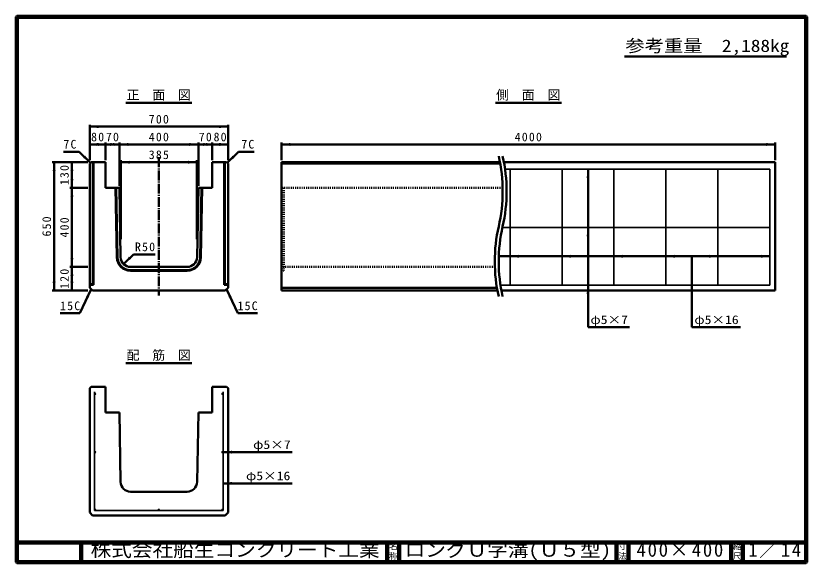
# Model space of a CAD drawing. Units: millimetres, scale not verified. Extents: x 100 to 4105, y 100 to 2870.
import ezdxf
from ezdxf.enums import TextEntityAlignment as Align

# ---------------------------------------------------------------- set-up
doc = ezdxf.new("R2010")
doc.units = ezdxf.units.MM
doc.header["$LTSCALE"] = 5
doc.linetypes.add('USER1', pattern=[13.4, 10, -1.2, 1, -1.2])
doc.linetypes.add('USER2', pattern=[2.2, 1, -1.2])
doc.layers.add('V-nasSTD', color=7, linetype='Continuous', lineweight=50)
doc.styles.add('ＭＳ ゴシック', font='')
doc.styles.get('ＭＳ ゴシック').set_extended_font_data('MS Gothic')

msp = doc.modelspace()

# ---------------------------------------------------------------- hatches: boundary and pattern name
at = {"layer": 'V-nasSTD'}
for points in [[(518.846, 2316.605), (473.846, 2309.105), (518.846, 2301.605)], [(1128.846, 2301.605), (1173.846, 2309.105), (1128.846, 2316.605)], [(518.846, 2226.605), (473.846, 2219.105), (518.846, 2211.605)], [(508.846, 2211.605), (553.846, 2219.105), (508.846, 2226.605)], [(598.846, 2226.605), (553.846, 2219.105), (598.846, 2211.605)], [(578.846, 2211.605), (623.846, 2219.105), (578.846, 2226.605)], [(668.846, 2226.605), (623.846, 2219.105), (668.846, 2211.605)], [(978.846, 2211.605), (1023.846, 2219.105), (978.846, 2226.605)], [(1068.846, 2226.605), (1023.846, 2219.105), (1068.846, 2211.605)], [(1048.846, 2211.605), (1093.846, 2219.105), (1048.846, 2226.605)], [(1138.846, 2226.605), (1093.846, 2219.105), (1138.846, 2211.605)], [(1128.846, 2211.605), (1173.846, 2219.105), (1128.846, 2226.605)], [(1488.846, 2226.605), (1443.846, 2219.105), (1488.846, 2211.605)], [(3898.846, 2211.605), (3943.846, 2219.105), (3898.846, 2226.605)], [(450.829, 2162.728), (477.346, 2125.605), (440.223, 2152.121)], [(1196.862, 2162.728), (1170.346, 2125.605), (1207.469, 2152.121)], [(286.346, 2084.105), (293.846, 2129.105), (301.346, 2084.105)], [(376.346, 2084.105), (383.846, 2129.105), (391.346, 2084.105)], [(676.345, 2136.605), (631.345, 2129.105), (676.345, 2121.605)], [(971.345, 2121.605), (1016.345, 2129.105), (971.345, 2136.605)], [(2988.346, 2049.105), (2995.846, 2094.105), (3003.346, 2049.105)], [(391.346, 2044.105), (383.846, 1999.105), (376.346, 2044.105)], [(376.346, 1954.105), (383.846, 1999.105), (391.346, 1954.105)], [(2988.346, 1754.105), (2995.846, 1799.105), (3003.346, 1754.105)], [(391.346, 1644.105), (383.846, 1599.105), (376.346, 1644.105)], [(671.911, 1650.543), (645.395, 1613.42), (682.518, 1639.936)], [(2646.346, 1645.605), (2601.346, 1653.105), (2646.346, 1660.605)], [(2909.346, 1645.605), (2864.346, 1653.105), (2909.346, 1660.605)], [(3172.346, 1645.605), (3127.346, 1653.105), (3172.346, 1660.605)], [(3435.346, 1645.605), (3390.346, 1653.105), (3435.346, 1660.605)], [(3608.346, 1660.605), (3653.346, 1653.105), (3608.346, 1645.605)], [(3871.346, 1660.605), (3916.346, 1653.105), (3871.346, 1645.605)], [(376.346, 1554.105), (383.846, 1599.105), (391.346, 1554.105)], [(301.346, 1524.105), (293.846, 1479.105), (286.346, 1524.105)], [(391.346, 1524.105), (383.846, 1479.105), (376.346, 1524.105)], [(481.346, 1486.605), (455.384, 1449.092), (468.954, 1442.699)], [(1166.346, 1486.605), (1192.308, 1449.092), (1178.738, 1442.699)], [(2988.346, 1462.105), (2995.846, 1507.105), (3003.346, 1462.105)], [(498.846, 956.869, 1), (504.846, 956.869, 1)], [(1148.846, 956.869, 1), (1142.846, 956.869, 1)], [(498.846, 661.869, 1), (504.846, 661.869, 1)], [(1148.846, 661.869, 1), (1142.846, 661.869, 1)], [(1193.846, 669.369), (1148.846, 661.869), (1193.846, 654.369)], [(1193.846, 511.461), (1148.846, 503.961), (1193.846, 496.461)], [(501.846, 366.869, 0.66818), (503.967, 371.99, 0.66818), (498.846, 369.869, 0.41421)], [(823.846, 366.869, 1), (823.846, 372.869, 1)], [(1145.846, 366.869, 0.41421), (1148.846, 369.869, 0.66818), (1143.724, 371.99, 0.66818)]]:
    msp.add_hatch(color=256, dxfattribs=at).paths.add_polyline_path(points)

# ---------------------------------------------------------------- linework, layer by layer
at = {"layer": 'V-nasSTD', "lineweight": 100}
for p, q in [((105, 2865), (105, 105)), ((4100, 2865), (105, 2865)), ((4100, 105), (4100, 2865)), ((105, 205), (4100, 205)), ((430, 205), (430, 105)), ((1980, 205), (1980, 105)), ((2040, 205), (2040, 105)), ((3140, 205), (3140, 105)), ((3200, 205), (3200, 105)), ((3720, 205), (3720, 105)), ((3780, 205), (3780, 105)), ((105, 105), (4100, 105))]:
    msp.add_line(p, q, dxfattribs=at)
at = {"layer": 'V-nasSTD'}
for p, q in [((3180.536, 2664.753), (4000.536, 2664.753)), ((656.846, 2429.105), (990.846, 2429.105)), ((2526.846, 2429.105), (2860.846, 2429.105)), ((473.846, 2319.105), (473.846, 2139.105)), ((1173.846, 2309.105), (473.846, 2309.105)), ((1173.846, 2319.105), (1173.846, 2139.105)), ((553.846, 2219.105), (473.846, 2219.105)), ((553.846, 2229.105), (553.846, 2139.105)), ((623.846, 2219.105), (553.846, 2219.105)), ((623.846, 2229.105), (623.846, 2009.105)), ((1023.846, 2219.105), (623.846, 2219.105)), ((1023.846, 2229.105), (1023.846, 2009.105)), ((1093.846, 2219.105), (1023.846, 2219.105)), ((1093.846, 2229.105), (1093.846, 2139.105)), ((1173.846, 2219.105), (1093.846, 2219.105)), ((1443.846, 2229.105), (1443.846, 2139.105)), ((3943.846, 2219.105), (1443.846, 2219.105)), ((3943.846, 2229.105), (3943.846, 2139.105)), ((340.777, 2182.173), (420.777, 2182.173)), ((477.346, 2125.605), (420.777, 2182.173)), ((1170.346, 2125.605), (1226.914, 2182.173)), ((1226.914, 2182.173), (1306.914, 2182.173)), ((463.846, 2129.105), (283.846, 2129.105)), ((293.846, 2129.105), (293.846, 1479.105)), ((383.846, 2129.105), (383.846, 1999.105)), ((473.846, 2122.105), (480.846, 2129.105)), ((480.846, 2129.105), (553.846, 2129.105)), ((489.846, 1512.105), (489.846, 2129.105)), ((492.846, 1509.105), (492.846, 2129.105)), ((553.846, 2129.105), (553.846, 1999.105)), ((631.345, 2139.105), (631.345, 1739.105)), ((631.345, 2129.105), (1016.345, 2129.105)), ((1016.345, 2139.105), (1016.345, 1739.105)), ((1166.846, 2129.105), (1093.846, 2129.105)), ((1093.846, 2129.105), (1093.846, 1999.105)), ((1154.846, 1509.105), (1154.846, 2129.105)), ((1157.846, 1512.105), (1157.846, 2129.105)), ((1166.846, 2129.105), (1173.846, 2122.105)), ((1443.846, 2129.105), (1443.846, 1479.105)), ((2550.089, 2129.105), (1443.846, 2129.105)), ((2570.089, 2129.105), (3943.846, 2129.105)), ((3943.846, 1479.105), (3943.846, 2129.105)), ((473.846, 2122.105), (473.846, 1494.105)), ((1173.846, 1494.105), (1173.846, 2122.105)), ((1443.846, 2122.105), (2551.374, 2122.105)), ((2995.846, 2094.105), (2995.846, 1294.105)), ((463.846, 1999.105), (373.846, 1999.105)), ((383.846, 1999.105), (383.846, 1599.105)), ((623.846, 1999.105), (553.846, 1999.105)), ((604.842, 1999.105), (611.429, 1647.811)), ((607.843, 1999.105), (614.429, 1647.867)), ((623.846, 1999.105), (630.426, 1648.167)), ((1023.846, 1999.105), (1017.266, 1648.167)), ((1093.846, 1999.105), (1023.846, 1999.105)), ((1039.849, 1999.105), (1033.263, 1647.867)), ((1042.849, 1999.105), (1036.262, 1647.811)), ((645.395, 1613.42), (694.892, 1662.917)), ((694.892, 1662.917), (804.892, 1662.917)), ((3916.346, 1653.105), (2544.286, 1653.105)), ((3521.846, 1653.105), (3521.846, 1294.105)), ((463.846, 1599.105), (373.846, 1599.105)), ((383.846, 1599.105), (383.846, 1479.105)), ((680.417, 1599.105), (967.274, 1599.105)), ((680.417, 1583.105), (967.274, 1583.105)), ((680.417, 1580.105), (967.274, 1580.105)), ((423.777, 1364.397), (481.346, 1486.605)), ((489.846, 1512.105), (473.846, 1512.105)), ((492.846, 1509.105), (473.846, 1509.105)), ((473.846, 1494.105), (488.846, 1479.105)), ((489.846, 1512.105), (492.846, 1509.105)), ((1157.846, 1512.105), (1154.846, 1509.105)), ((1173.846, 1509.105), (1154.846, 1509.105)), ((1173.846, 1512.105), (1157.846, 1512.105)), ((1158.846, 1479.105), (1173.846, 1494.105)), ((1223.914, 1364.397), (1166.346, 1486.605)), ((2534.928, 1494.105), (1443.846, 1494.105)), ((463.846, 1479.105), (283.846, 1479.105)), ((488.846, 1479.105), (1158.846, 1479.105)), ((2537.602, 1479.105), (1443.846, 1479.105)), ((3943.846, 1479.105), (2557.602, 1479.105)), ((323.777, 1364.397), (423.777, 1364.397)), ((1223.914, 1364.397), (1323.914, 1364.397)), ((2995.846, 1294.105), (3205.846, 1294.105)), ((3521.846, 1294.105), (3767.846, 1294.105)), ((656.846, 1111.869), (990.846, 1111.869)), ((473.846, 984.869), (480.846, 991.869)), ((473.846, 984.869), (473.846, 356.869)), ((480.846, 991.869), (553.846, 991.869)), ((553.846, 991.869), (553.846, 861.869)), ((1166.846, 991.869), (1093.846, 991.869)), ((1093.846, 991.869), (1093.846, 861.869)), ((1166.846, 991.869), (1173.846, 984.869)), ((1173.846, 356.869), (1173.846, 984.869)), ((623.846, 861.869), (553.846, 861.869)), ((623.846, 861.869), (630.426, 510.932)), ((1023.846, 861.869), (1017.266, 510.932)), ((1093.846, 861.869), (1023.846, 861.869)), ((1148.846, 661.869), (1498.846, 661.869)), ((1148.846, 503.961), (1498.846, 503.961)), ((680.417, 461.869), (967.274, 461.869)), ((473.846, 356.869), (488.846, 341.869)), ((488.846, 341.869), (1158.846, 341.869)), ((1158.846, 341.869), (1173.846, 356.869))]:
    msp.add_line(p, q, dxfattribs=at)
at = {"layer": 'V-nasSTD', "linetype": 'USER1'}
msp.add_line((823.846, 2154.105), (823.846, 1454.105), dxfattribs=at)
at = {"layer": 'V-nasSTD', "lineweight": 35}
for p, q in [((2575.872, 2094.105), (3916.346, 2094.105)), ((2601.346, 2094.105), (2601.346, 1507.105)), ((2864.346, 2094.105), (2864.346, 1507.105)), ((3127.346, 2094.105), (3127.346, 1507.105)), ((3390.346, 2094.105), (3390.346, 1507.105)), ((3653.346, 2094.105), (3653.346, 1507.105)), ((3916.346, 2094.105), (3916.346, 1507.105)), ((3916.346, 1799.105), (2562.721, 1799.105)), ((2552.848, 1507.105), (3916.346, 1507.105)), ((498.846, 966.869), (498.846, 366.869)), ((1148.846, 966.869), (1148.846, 366.869)), ((498.846, 366.869), (1148.846, 366.869))]:
    msp.add_line(p, q, dxfattribs=at)
at = {"layer": 'V-nasSTD', "linetype": 'USER2'}
for p, q in [((2563.654, 1999.105), (1443.846, 1999.105)), ((1456.346, 1999.105), (1456.346, 1580.105)), ((2524.32, 1599.105), (1443.846, 1599.105)), ((1443.846, 1580.105), (1456.346, 1580.105))]:
    msp.add_line(p, q, dxfattribs=at)
at = {"layer": 'V-nasSTD', "lineweight": 13}
msp.add_lwpolyline([(100, 100), (100, 2870), (4105, 2870), (4105, 100)], close=True, dxfattribs=at)
at = {"layer": 'V-nasSTD', "lineweight": 35}
for centre in [(501.846, 956.869), (1145.846, 956.869), (501.846, 661.869), (1145.846, 661.869), (501.846, 369.869), (823.846, 369.869), (1145.846, 369.869)]:
    msp.add_circle(centre, 3, dxfattribs=at)
at = {"layer": 'V-nasSTD'}
for centre, radius, start, end in [((1766.189, 1981.605), 797.656, 347.1425, 12.8575), ((1786.189, 1981.605), 797.656, 347.1425, 12.8575), ((3321.502, 1626.605), 797.656, 167.1425, 192.8575), ((3341.502, 1626.605), 797.656, 167.1425, 192.8575), ((680.417, 1649.105), 69, 181.07417, 270), ((680.417, 1649.105), 66, 181.07417, 270), ((680.417, 1649.105), 50, 181.07417, 270), ((967.274, 1649.105), 50, 270, 358.92583), ((967.274, 1649.105), 66, 270, 358.92583), ((967.274, 1649.105), 69, 270, 358.92583), ((680.417, 511.869), 50, 181.07417, 270), ((967.274, 511.869), 50, 270, 358.92583)]:
    msp.add_arc(centre, radius, start, end, dxfattribs=at)

# ---------------------------------------------------------------- texts
at = {"layer": 'V-nasSTD', "style": 'ＭＳ ゴシック'}
for s, height, width, p in [('参考重量\u30002,188kg', 62.32, 1.15, (3184.536, 2749.753)), ('φ5×7', 43.99, 1.15, (3007.846, 1354.105)), ('φ5×16', 43.99, 1.15, (3533.846, 1354.105)), ('φ5×7', 43.99, 1.15, (1300.846, 721.869)), ('φ5×16', 43.99, 1.15, (1264.846, 563.961)), ('株式会社船生コンクリート工業', 69.65, 1.1, (478.25, 202.5)), ('ロングＵ字溝(Ｕ５型)', 69.65, 1.1, (2067.5, 202.5))]:
    msp.add_text(s, height=height, dxfattribs=dict(at, width=width)).set_placement(p, align=Align.TOP_LEFT)
for s, height, p in [('正\u3000面\u3000図', 47.65, (660.842, 2494.105)), ('側\u3000面\u3000図', 47.65, (2530.842, 2494.105)), ('配\u3000筋\u3000図', 47.65, (660.842, 1176.869)), ('名', 30.79, (1988.982, 200.999)), ('寸', 30.79, (3148.982, 200.999)), ('縮', 30.79, (3728.982, 200.999)), ('称', 30.79, (1988.976, 151.01)), ('法', 30.79, (3148.976, 151.01)), ('尺', 30.79, (3728.976, 151.01))]:
    msp.add_text(s, height=height, dxfattribs=at).set_placement(p, align=Align.TOP_LEFT)
at = {"layer": 'V-nasSTD', "attachment_point": 1, "style": 'ＭＳ ゴシック'}
for s, insert, char_height in [('\\T1.2;700', (772.859, 2369.105), 43.99), ('\\T1.2;7C', (340.777, 2242.173), 43.99), ('\\T1.2;80', (480.846, 2279.105), 43.99), ('\\T1.2;70', (555.846, 2279.105), 43.99), ('\\T1.2;400', (772.859, 2279.105), 43.99), ('\\T1.2;70', (1025.846, 2279.105), 43.99), ('\\T1.2;80', (1100.846, 2279.105), 43.99), ('\\T1.2;7C', (1240.914, 2242.173), 43.99), ('\\T1.2;4000', (2624.74, 2279.105), 43.99), ('\\T1.2;385', (772.859, 2189.105), 43.99), ('\\T1.2;R50', (702.892, 1722.917), 43.99), ('\\T1.2;15C', (323.777, 1424.397), 43.99), ('\\T1.2;15C', (1221.914, 1424.397), 43.99), ('\\T1.18;400×400', (3241.581, 202.508), 69.65), ('\\T1.16;1／14', (3807.033, 202.582), 69.65)]:
    msp.add_mtext(s, dxfattribs=dict(at, insert=insert, char_height=char_height))
at = {"layer": 'V-nasSTD', "char_height": 43.99, "attachment_point": 1, "rotation": 90, "style": 'ＭＳ ゴシック'}
for s, insert in [('\\T1.2;130', (323.846, 2013.118)), ('\\T1.2;650', (233.846, 1753.118)), ('\\T1.2;400', (323.846, 1748.118)), ('\\T1.2;120', (323.846, 1488.118))]:
    msp.add_mtext(s, dxfattribs=dict(at, insert=insert))

doc.saveas('drawing.dxf')
